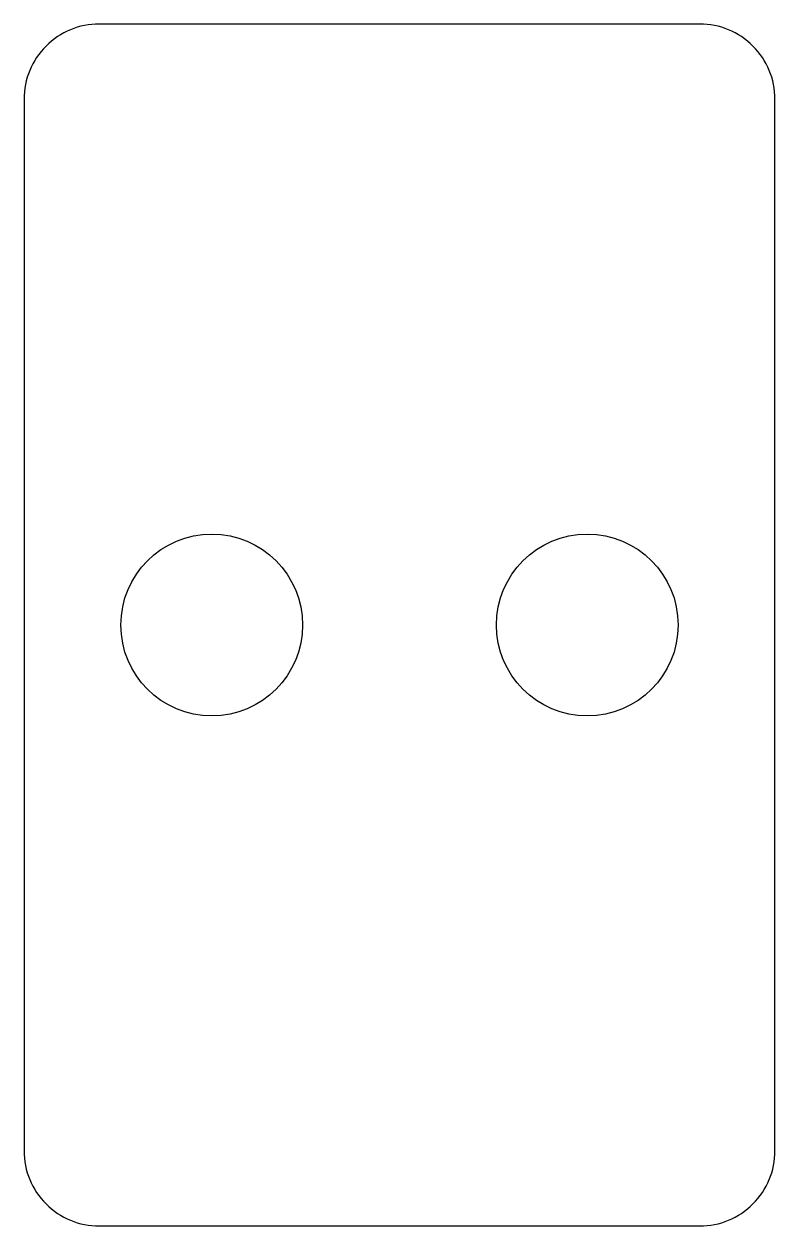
# Model space of a CAD drawing. Extents: x 0 to 50, y 0 to 80.
import ezdxf

# ---------------------------------------------------------------- set-up
doc = ezdxf.new("R2010")
doc.units = 0
doc.layers.get('0').update_dxf_attribs({"linetype": 'CONTINUOUS'})

msp = doc.modelspace()

# ---------------------------------------------------------------- linework, layer by layer
msp.add_lwpolyline([(5, 0), (45, 0, 0.414214), (50, 5), (50, 75, 0.414214), (45, 80), (5, 80, 0.414214), (0, 75), (0, 5, 0.414214)], format="xyb", close=True)
for centre in [(12.5, 40), (37.5, 40)]:
    msp.add_circle(centre, 6.05)

doc.saveas('drawing.dxf')
